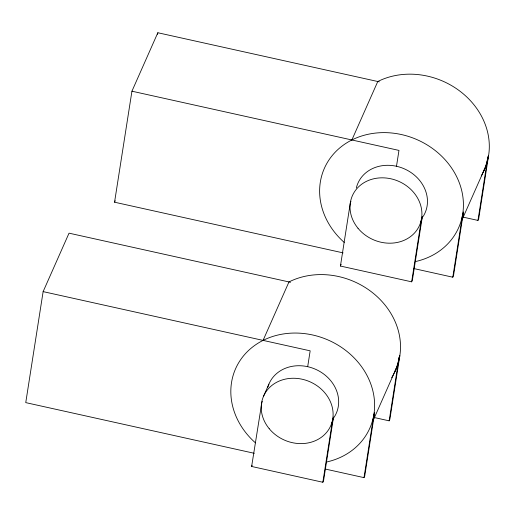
<?xml version="1.0" encoding="UTF-8"?>
<svg xmlns="http://www.w3.org/2000/svg" width="515" height="515" viewBox="0 0 515 515"><rect width="100%" height="100%" fill="white"/><g stroke="black" fill="none" stroke-linecap="round" stroke-linejoin="round"><path stroke-width="0.77" d="M290.537 282.284L69.036 233.166L43.131 291.619L25.75 402.621L254.301 453.303M343.106 252.878L114.555 202.202L131.937 91.2L157.835 32.741L379.343 81.859M157.59 34.325L157.835 32.741M322.841 482.259L332.774 418.83L333.514 417.163L323.581 480.592L322.841 482.259L251.629 466.468L261.884 402.312M307.687 366.693L310.165 350.837L43.131 291.619M411.646 281.834L421.573 218.405L422.313 216.738L412.38 280.166L411.646 281.834L340.434 266.043L350.367 202.614L350.966 201.256M396.486 166.268L398.971 150.412L131.937 91.2M363.996 477.63L373.929 414.202L374.669 412.528L364.736 475.957L363.996 477.63L325.422 469.075M389.153 420.839L399.086 357.41L399.827 355.743L389.894 419.171L389.153 420.839L374.321 417.549M452.794 277.205L462.728 213.776L463.468 212.103L453.535 275.531L452.794 277.205L413.487 268.489M477.959 220.42L487.892 156.985L488.632 155.318L478.699 218.746L477.959 220.42L463.12 217.13M114.555 202.202L115.199 200.741M263.068 340.389L288.966 281.937A73.407 63.667 23.9 0 1 375.049 294.76A73.407 63.667 23.9 0 1 394.348 372.583M351.867 139.971L377.772 81.512A73.407 63.667 23.9 0 1 463.848 94.335A73.407 63.667 23.9 0 1 483.147 172.158M263.365 396.64L268.914 384.113M262.026 401.996L262.302 401.372M251.629 466.468L252.093 465.425M340.434 266.043L340.666 265.521M340.898 265L341.175 264.375M372.976 420.864L396.093 368.689M461.569 220.864L484.898 168.263M333.514 417.163A36.7 31.833 23.9 0 1 331.911 423.06M399.086 357.41A73.407 63.667 23.9 0 1 391.696 377.669M255.44 442.855A73.407 63.667 23.9 0 1 257.416 343.602A73.407 63.667 23.9 0 1 365.463 372.667A73.407 63.667 23.9 0 1 326.6 462.007M374.669 412.528A73.407 63.667 23.9 0 1 372.654 421.013M267.858 387.126A36.7 31.833 23.9 0 1 316.126 369.532A36.7 31.833 23.9 0 1 333.965 417.472M422.313 216.738A36.7 31.833 23.9 0 1 420.716 222.641M487.892 156.985A73.407 63.667 23.9 0 1 481.293 175.892M344.239 242.436A73.407 63.667 23.9 0 1 346.222 143.176A73.407 63.667 23.9 0 1 454.269 172.242A73.407 63.667 23.9 0 1 415.405 261.581M463.468 212.103A73.407 63.667 23.9 0 1 461.459 220.587M356.335 187.962A36.7 31.833 23.9 0 1 403.844 168.63A36.7 31.833 23.9 0 1 423.182 216.403M269.197 428.673A36.7 31.833 23.9 0 0 330.707 425.834A36.7 31.833 23.9 0 0 291.599 378.293A36.7 31.833 23.9 0 0 269.197 428.673M357.996 228.248A36.7 31.833 23.9 0 0 419.513 225.416A36.7 31.833 23.9 0 0 380.405 177.868A36.7 31.833 23.9 0 0 357.996 228.248"/></g></svg>
